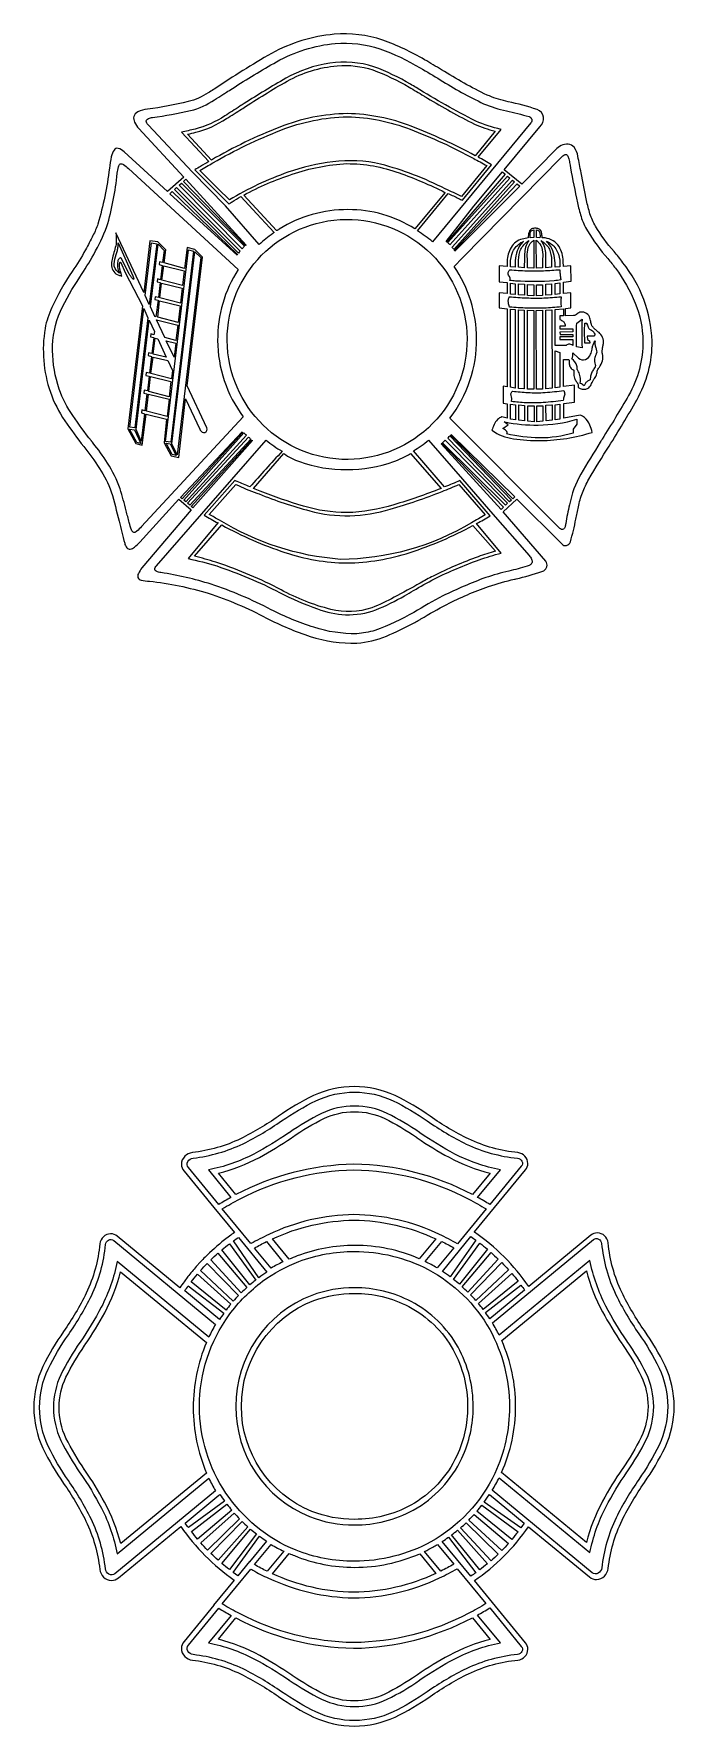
# Model space of a CAD drawing. Extents: x -4 to 118, y -79 to 10.
# Drawn here: x 96.06 to 103.63, y -10.66 to 9.33 of the extents above; entities that cross this region are included whole.
import ezdxf

# ---------------------------------------------------------------- set-up
doc = ezdxf.new("R2010")
doc.units = 0
doc.header["$MEASUREMENT"] = 0

msp = doc.modelspace()

# ---------------------------------------------------------------- linework, layer by layer
for points in [[(103.025, 6.623, 0.015906), (102.919, 6.757, -0.044704), (102.701, 7.054, -0.060505), (102.635, 7.2, -0.023276), (102.595, 7.357, -0.009072), (102.53, 7.685, 0.00386), (102.492, 7.88, 0.134172), (102.447, 7.986, 0.196204), (102.377, 8.023, 0.213707), (102.228, 7.957), (101.829, 7.551), (101.621, 7.719), (102.043, 8.229, 0.210302), (102.086, 8.341, 0.294978), (102.012, 8.431, 0.030172), (101.668, 8.524, -0.04175), (101.446, 8.592, 0.000604), (101.42, 8.601, -0.026061), (100.882, 8.901, 0.003754), (100.681, 9.02, 0.046239), (100.187, 9.253, 0.101088), (99.613, 9.321, 0.100943), (98.872, 9.095, 0.016754), (98.202, 8.678, -0.000136), (98.14, 8.639, 0.000533), (98.123, 8.628, -0.020647), (98.012, 8.568, -0.059491), (97.89, 8.526, -0.026872), (97.408, 8.435, 0.097197), (97.292, 8.404, 0.211237), (97.246, 8.35, 0.169561), (97.255, 8.282, 0.07565), (97.306, 8.208), (97.835, 7.635), (97.642, 7.463), (97.131, 7.932, 0.127809), (97.061, 7.973, 0.302697), (97.013, 7.954, 0.101912), (96.98, 7.875, 0.029083), (96.957, 7.738, -0.040984), (96.822, 7.08, -0.037202), (96.763, 6.945, -0.006033), (96.676, 6.775, -0.017632), (96.518, 6.519, 0.043689), (96.278, 6.095, 0.064726), (96.198, 5.848, 0.124744), (96.26, 5.094, 0.065008), (96.431, 4.757, 0.019608), (96.654, 4.452, -0.029609), (96.84, 4.195, -0.062408), (96.98, 3.918, -0.013568), (97.071, 3.572, 0.006655), (97.138, 3.312, 0.129786), (97.163, 3.255, 0.254071), (97.203, 3.241, 0.123703), (97.254, 3.265, 0.048666), (97.316, 3.323), (97.776, 3.829), (97.922, 3.704), (97.342, 3.02, 0.049149), (97.3, 2.953, 0.204604), (97.294, 2.906, 0.22515), (97.334, 2.876, 0.061428), (97.43, 2.863, -0.045924), (98.126, 2.719, -0.046556), (98.813, 2.427, 0.040168), (99.331, 2.21, 0.088129), (99.881, 2.131, 0.083637), (100.23, 2.214, 0.026499), (100.55, 2.367, -0.001091), (100.607, 2.397, 0.000317), (100.638, 2.416, -0.020688), (100.943, 2.587, -0.039162), (101.438, 2.799, -0.030977), (101.744, 2.886, 0.000091), (101.762, 2.89, 0.025855), (102.067, 2.976, 0.111979), (102.107, 3, 0.130547), (102.126, 3.033, 0.223701), (102.113, 3.099), (101.608, 3.681), (101.772, 3.832), (102.302, 3.302, 0.26983), (102.357, 3.284, 0.242115), (102.404, 3.328, 0.021782), (102.468, 3.595, -0.008107), (102.5, 3.739, -0.060685), (102.546, 3.905, -0.027225), (102.621, 4.067, -0.00696), (102.861, 4.458, 0.01184), (103.187, 5.001, 0.13261), (103.37, 5.697, 0.157937)], [(97.418, 8.248, -0.105024), (97.395, 8.282, -0.229019), (97.397, 8.308, -0.158009), (97.421, 8.327, -0.065486), (97.467, 8.338, 0.020813), (97.917, 8.419, 0.082848), (98.2, 8.547, 0.007293), (98.297, 8.609, -0.001476), (98.339, 8.636, 0.000227), (98.411, 8.681, -0.013654), (98.932, 8.996, -0.102158), (99.625, 9.213, -0.095947), (100.154, 9.149, -0.050671), (100.628, 8.924, -0.008305), (100.866, 8.784, 0.031223), (101.379, 8.501, 0.053547), (101.648, 8.415, -0.017788), (101.915, 8.349, -0.535955), (101.938, 8.273), (100.774, 6.871, 0.034005), (100.598, 6.998), (100.961, 7.439, -0.008693), (101.083, 7.382, 0.001467), (101.129, 7.36), (101.473, 7.78, 0.020273), (101.313, 7.869), (101.584, 8.198, -0.050164), (101.286, 8.296, -0.021085), (100.582, 8.691, 0.002309), (100.515, 8.731, 0.045804), (100.083, 8.936, 0.117401), (99.561, 8.98, 0.090562), (99.041, 8.801, 0.010393), (98.55, 8.503, -0.00009), (98.499, 8.471, -0.004089), (98.321, 8.357, -0.081853), (97.97, 8.201, -0.007406), (97.808, 8.165), (98.132, 7.818, 0.002646), (98.035, 7.761, -0.001747), (97.966, 7.72), (98.37, 7.318, 0.005091), (98.408, 7.343, -0.026387), (98.509, 7.405), (98.7, 7.201), (98.903, 6.98, -0.000215), (98.888, 6.969, 0.031845), (98.727, 6.838), (98.331, 7.296), (97.934, 7.698)], [(98.163, 7.836), (97.882, 8.141, -0.000895), (97.978, 8.164, 0.087124), (98.341, 8.326, 0.007134), (98.52, 8.438, 0.000008), (98.533, 8.446, -0.015307), (99.059, 8.768, -0.105727), (99.648, 8.949, -0.102284), (100.07, 8.899, -0.046593), (100.497, 8.697, -0.003576), (100.671, 8.594, 0.003283), (100.714, 8.568, 0.022573), (101.27, 8.26, 0.044972), (101.516, 8.176), (101.278, 7.887, 0.03366), (100.523, 8.235, 0.086996), (99.769, 8.384, 0.090606), (98.97, 8.224, 0.03714)], [(98.181, 7.803, -0.03748), (98.983, 8.188, -0.089402), (99.769, 8.347, -0.087157), (100.51, 8.199, -0.033228), (101.261, 7.854, -0.010309), (101.416, 7.77), (101.118, 7.406, 0.000642), (100.926, 7.495, 0.056145), (100.16, 7.787, 0.088865), (99.599, 7.815, 0.05374), (99.067, 7.691, 0.050648), (98.375, 7.365, -0.002464), (98.027, 7.712, -0.006356)], [(103.092, 5.057, -0.011276), (102.779, 4.541, 0.000013), (102.768, 4.523, -0.000016), (102.757, 4.505, 0.006477), (102.526, 4.127, 0.07937), (102.393, 3.765, 0.031089), (102.349, 3.544, -0.048168), (102.34, 3.503, -0.140411), (102.324, 3.477, -0.268112), (102.299, 3.474, -0.110213), (102.262, 3.501), (100.98, 4.787, 0.167662), (101.296, 5.728, 0.150296), (101.03, 6.578), (101.129, 6.681), (102.295, 7.867, -0.126722), (102.34, 7.9, -0.330651), (102.368, 7.89, -0.098138), (102.385, 7.849, -0.018082), (102.397, 7.79, 0.002501), (102.402, 7.763, -0.000012), (102.405, 7.745, 0.007402), (102.487, 7.332, 0.021676), (102.529, 7.169, 0.054929), (102.604, 6.999, 0.039975), (102.846, 6.671, -0.012048), (102.937, 6.558, -0.063445), (103.17, 6.147, -0.093879), (103.26, 5.699, -0.131725)], [(97.336, 3.507, -0.027112), (97.283, 3.454, -0.217995), (97.248, 3.438, -0.235938), (97.22, 3.469, -0.040273), (97.192, 3.555, -0.002705), (97.156, 3.694, 0.01173), (97.084, 3.952, 0.056805), (96.935, 4.258, 0.026439), (96.764, 4.494, -0.000122), (96.75, 4.512, 0.000007), (96.745, 4.518, -0.018429), (96.526, 4.817, -0.06422), (96.364, 5.131, -0.079061), (96.286, 5.587, -0.108625), (96.379, 6.052, -0.04153), (96.607, 6.451, 0.016732), (96.773, 6.722, 0.033948), (96.927, 7.049, 0.047069), (97.051, 7.679, -0.040513), (97.065, 7.756, -0.210191), (97.086, 7.79, -0.246156), (97.123, 7.782, -0.04865), (97.182, 7.735), (98.478, 6.544), (98.479, 6.543, 0.145817), (98.236, 5.705, 0.160483), (98.538, 4.805)], [(99.763, 7.793, -0.086475), (100.379, 7.685, -0.030088), (100.921, 7.454), (100.923, 7.454), (100.567, 7.022, 0.145218), (99.775, 7.25, 0.140474), (98.965, 7.02, -0.009806), (98.942, 7.006, -0.034469), (98.935, 7.003, -0.270421), (98.932, 7.003), (98.544, 7.421, -0.046998), (99.115, 7.667, -0.071168)], [(101.69, 7.621), (100.981, 6.834, 0.008713), (100.955, 6.861), (101.662, 7.646)], [(101.744, 7.58), (101.027, 6.78, 0.009191), (101.016, 6.793, -0.009191), (101.005, 6.806), (101.721, 7.599)], [(97.752, 7.511), (98.502, 6.76, 0.01092), (98.483, 6.736), (97.726, 7.489)], [(97.809, 7.561), (98.552, 6.818, 0.014815), (98.538, 6.802, -0.010378), (98.527, 6.789), (97.781, 7.537)], [(99.778, 4.3, -0.413982), (98.349, 5.705, -0.414213), (99.755, 7.134, -0.414228), (101.183, 5.728, -0.414299)], [(102.793, 5.705, 0.13534), (102.764, 5.774, 0.058781), (102.717, 5.819, -0.017948), (102.69, 5.841, -0.053262), (102.666, 5.868, -0.065405), (102.652, 5.892, -0.045313), (102.646, 5.918, 0.016085), (102.635, 5.967, 0.19973), (102.594, 6.024, 0.16387), (102.525, 6.04, 0.114435), (102.504, 6.033, 0.035478), (102.485, 6.019, -0.041273), (102.465, 6.004, -0.132788), (102.442, 5.998), (102.345, 5.997), (102.344, 6.083), (102.408, 6.092), (102.408, 6.269), (102.323, 6.26), (102.323, 6.392), (102.411, 6.405), (102.41, 6.588), (102.322, 6.579, -0.020203), (102.32, 6.618, 0.006567), (102.319, 6.642, 0.122214), (102.27, 6.813, 0.220172), (102.105, 6.915, 0.00991), (102.072, 6.918, -0.04236), (102.071, 6.93, 0.043436), (102.069, 6.938, -0.010591), (102.067, 6.956, 0.028195), (102.061, 6.983, 0.096247), (102.051, 7.007, 0.14023), (102.028, 7.024, 0.095252), (101.989, 7.03, 0.113392), (101.946, 7.022, 0.139184), (101.922, 7, 0.131163), (101.906, 6.934), (101.905, 6.915, 0.02023), (101.834, 6.902, 0.200518), (101.703, 6.803, 0.127447), (101.657, 6.641, 0.008328), (101.657, 6.578), (101.562, 6.587), (101.563, 6.399), (101.655, 6.389), (101.655, 6.258), (101.563, 6.266), (101.563, 6.09), (101.655, 6.078), (101.655, 5.159), (101.609, 5.166), (101.609, 4.964), (101.657, 4.956), (101.657, 4.786), (101.595, 4.802, 0.138915), (101.543, 4.771, 0.074516), (101.503, 4.711, 0.03311), (101.477, 4.645, 0.124283), (101.731, 4.544, 0.042262), (102.051, 4.523, 0.072781), (102.662, 4.62, 0.033538), (102.632, 4.706, 0.134546), (102.569, 4.796, 0.09108), (102.518, 4.824), (102.325, 4.788), (102.325, 4.959), (102.453, 4.977), (102.453, 5.176), (102.323, 5.162), (102.324, 5.48), (102.387, 5.48, 0.002667), (102.388, 5.465, -0.00262), (102.388, 5.451, 0.084938), (102.395, 5.405, 0.158415), (102.422, 5.368, 0.038438), (102.443, 5.355, -0.002119), (102.443, 5.329, 0.005298), (102.443, 5.326, 0.048329), (102.443, 5.326, 0.46786), (102.443, 5.326, 0.096663), (102.451, 5.261, 0.071861), (102.473, 5.222, -0.042402), (102.496, 5.185, -0.094476), (102.497, 5.178, -0.038103), (102.496, 5.172, 0.038401), (102.496, 5.166, 0.184686), (102.502, 5.146, 0.134059), (102.519, 5.136, 0.077398), (102.566, 5.131, 0.023851), (102.587, 5.131, 0.079345), (102.604, 5.136, 0.090387), (102.621, 5.147, 0.053968), (102.64, 5.17, 0.044237), (102.667, 5.223, -0.049791), (102.676, 5.241, -0.016254), (102.688, 5.257, 0.024604), (102.703, 5.278, 0.075687), (102.713, 5.3, 0.032647), (102.723, 5.356, 0.027309), (102.746, 5.389, 0.071017), (102.781, 5.465, 0.13728), (102.783, 5.548, -0.088232), (102.78, 5.589, -0.027573), (102.787, 5.63, 0.02102), (102.793, 5.668, 0.064952)], [(101.927, 6.94, 0.000321), (101.927, 6.942, -0.060758), (101.93, 6.977, -0.227807), (101.949, 7.003, -0.057277), (101.973, 7.012), (101.973, 6.921), (101.927, 6.918)], [(102.003, 7.012, -0.033039), (102.024, 7.003, -0.217485), (102.042, 6.977, -0.059302), (102.045, 6.944, 0.000876), (102.045, 6.94, -0.025835), (102.044, 6.918), (102.003, 6.921)], [(97.875, 5.169), (98.056, 6.689), (97.965, 6.778), (97.875, 6.801), (97.846, 6.556), (97.603, 6.62), (97.624, 6.777), (97.529, 6.869), (97.437, 6.881), (97.365, 6.27), (97.033, 6.977, -0.036748), (97.039, 6.896), (97.039, 6.896, -0.068159), (97.032, 6.821, -0.01854), (97.011, 6.742, 0.018557), (96.99, 6.662, 0.068117), (96.983, 6.587, 0.315823), (97.068, 6.477, 0.036212), (97.104, 6.465), (97.097, 6.496, -0.020087), (97.082, 6.547, -0.058662), (97.075, 6.599, -0.08455), (97.079, 6.622, -0.208269), (97.084, 6.628, -0.200841), (97.088, 6.628, -0.103969), (97.092, 6.624), (97.145, 6.508), (97.348, 6.115), (97.174, 4.66), (97.27, 4.487), (97.346, 4.467), (97.393, 4.834), (97.634, 4.775), (97.604, 4.496), (97.686, 4.342), (97.776, 4.322), (97.857, 5.017), (98.025, 4.658, 0.162726), (98.055, 4.623, 0.208506), (98.087, 4.619, 0.462993), (98.107, 4.673)], [(97.191, 6.492), (97.098, 6.676, 0.358045), (97.087, 6.682, 0.137573), (97.074, 6.673, 0.133222), (97.056, 6.641, 0.096847), (97.057, 6.552, 0.026823), (97.068, 6.52, -0.01097), (97.075, 6.501, -0.008213), (97.066, 6.509, 0.006708), (97.058, 6.515, -0.25178), (97.013, 6.609, -0.070524), (97.037, 6.72, 0.012331), (97.052, 6.768, 0.041859), (97.06, 6.814, 0.02229), (97.062, 6.858), (97.236, 6.469, -0.043467), (97.243, 6.447, -0.135183), (97.244, 6.428, -0.463583), (97.239, 6.427, -0.09626), (97.229, 6.435, -0.040904)], [(101.695, 6.613, -0.109587), (101.725, 6.754, -0.153977), (101.82, 6.86, -0.030361), (101.848, 6.874, -0.002504), (101.838, 6.862, 0.010924), (101.816, 6.837, 0.10972), (101.766, 6.734, 0.056004), (101.751, 6.619), (101.75, 6.57), (101.695, 6.574)], [(101.878, 6.858, 0.000005), (101.878, 6.859, -0.010041), (101.911, 6.884, 0.016313), (101.888, 6.843, 0.087662), (101.866, 6.768, 0.028218), (101.861, 6.69, -0.000676), (101.861, 6.678), (101.858, 6.562), (101.79, 6.569), (101.79, 6.62, -0.075595), (101.807, 6.751, -0.151339)], [(101.947, 6.868, -0.023331), (101.973, 6.889), (101.971, 6.559), (101.896, 6.561), (101.896, 6.629, 0.007226), (101.895, 6.669, -0.050918), (101.899, 6.776, -0.171021)], [(102.024, 6.867, -0.170317), (102.072, 6.776, -0.050727), (102.076, 6.668, 0.006958), (102.075, 6.629), (102.075, 6.561), (102.003, 6.559), (102, 6.889, -0.012713), (102.024, 6.867)], [(102.095, 6.858, -0.162612), (102.166, 6.751, -0.072837), (102.182, 6.621), (102.182, 6.569), (102.115, 6.563), (102.115, 6.679, 0.033194), (102.11, 6.763, 0.097463), (102.084, 6.843, 0.015324), (102.059, 6.884, -0.009696)], [(102.152, 6.861, -0.16105), (102.249, 6.757, -0.110616), (102.279, 6.615), (102.279, 6.576), (102.224, 6.571), (102.222, 6.621, 0.060358), (102.206, 6.736, 0.105421), (102.154, 6.839, 0.008128), (102.122, 6.876, -0.022956)], [(101.669, 6.508, -0.068362), (101.687, 6.54, 0.01016), (101.889, 6.528, 0.023691), (102.087, 6.528, 0.005072), (102.279, 6.541, 0.011724), (102.281, 6.492, 0.02713), (102.284, 6.465, -0.006782), (102.286, 6.452, 0.013847), (102.291, 6.427, -0.000875), (102.292, 6.42, -0.024039), (102.213, 6.411, -0.040976), (101.756, 6.407, -0.015351), (101.688, 6.414, 0.020623), (101.692, 6.443, 0.044158), (101.687, 6.454, 0.013585), (101.68, 6.465, -0.056575), (101.669, 6.486, -0.186722)], [(102.291, 6.143, -0.004582), (102.292, 6.129, 0.017472), (102.296, 6.101, -0.010373), (102.092, 6.087, -0.023123), (101.892, 6.087, -0.008326), (101.685, 6.098, -0.037524), (101.676, 6.127, 0.004139), (101.674, 6.135, -0.075322), (101.67, 6.176, -0.053415), (101.672, 6.19, -0.020636), (101.676, 6.203, 0.037959), (101.681, 6.221, 0.013061), (101.886, 6.208, 0.022935), (102.09, 6.207, 0.010597), (102.294, 6.222, -0.00721), (102.293, 6.204, 0.008082), (102.291, 6.183, 0.040021)], [(102.353, 5.646), (102.223, 5.645), (102.222, 6.072), (102.321, 6.08), (102.322, 5.997), (102.28, 5.996), (102.278, 5.951, -0.105231), (102.319, 5.929, -0.10984), (102.338, 5.903, -0.123207), (102.343, 5.873), (102.28, 5.873), (102.28, 5.842), (102.433, 5.842), (102.433, 5.805), (102.28, 5.803), (102.281, 5.774), (102.433, 5.775), (102.433, 5.746), (102.28, 5.746), (102.28, 5.716), (102.433, 5.715), (102.433, 5.647, 0.045709), (102.408, 5.659, 0.103675), (102.389, 5.662, 0.098755), (102.372, 5.658, 0.02883)], [(102.479, 5.911), (102.542, 5.957, 0.019424), (102.542, 5.618), (102.477, 5.631, -0.023656)], [(102.574, 5.911), (102.596, 5.911, 0.021075), (102.604, 5.887, -0.000001), (102.604, 5.887, 0.020884), (102.614, 5.862, 0.050353), (102.622, 5.847, 0.132578), (102.639, 5.834, -0.055887), (102.663, 5.819, -0.126368), (102.691, 5.78, -0.232792), (102.69, 5.762, -0.155755), (102.682, 5.756, -0.089831), (102.668, 5.754), (102.603, 5.754), (102.604, 5.716), (102.631, 5.702), (102.635, 5.674), (102.575, 5.674, -0.028205)], [(102.709, 5.549, 0.02113), (102.704, 5.535, -0.009542), (102.702, 5.531, 0.120071), (102.687, 5.474, 0.07766), (102.694, 5.435, -0.073737), (102.699, 5.408, -0.173164), (102.689, 5.381, 0.026024), (102.663, 5.342, 0.088233), (102.645, 5.296, 0.029739), (102.637, 5.239, 0.020853), (102.605, 5.223, 0.133593), (102.582, 5.2, 0.034847), (102.565, 5.168, 0.193398), (102.521, 5.196), (102.522, 5.224, 0.057461), (102.517, 5.29, 0.095778), (102.492, 5.35, 0.026842), (102.482, 5.364, -0.000002), (102.482, 5.364, -0.000033), (102.482, 5.364, 0.035246), (102.483, 5.379, 0.117541), (102.471, 5.429, 0.085113), (102.44, 5.471), (102.422, 5.488, -0.007572), (102.422, 5.488, 0.123485), (102.434, 5.56), (102.5, 5.497, 0.304757), (102.581, 5.48, 0.204171), (102.643, 5.542, 0.045184), (102.659, 5.603, -0.020765), (102.669, 5.645, -0.063022), (102.685, 5.684), (102.695, 5.701, 0.014668), (102.694, 5.662), (102.694, 5.662, 0.065099), (102.697, 5.64, 0.020233), (102.704, 5.617, -0.049128), (102.714, 5.583, -0.157441)], [(102.326, 5.113, -0.056407), (102.336, 5.071), (102.322, 5.024, 0.041933), (102.32, 4.997, -0.014803), (102.082, 4.971, -0.032615), (101.877, 4.969, -0.015569), (101.707, 4.983, -0.003649), (101.708, 4.989, 0.030106), (101.711, 5.005, 0.095681), (101.711, 5.021), (101.699, 5.076, -0.043848), (101.719, 5.105, 0.01201), (101.902, 5.091, 0.033453), (102.104, 5.091, 0.012846)], [(97.838, 3.818), (98.547, 4.614, -0.008145), (98.576, 4.586), (97.859, 3.799)], [(102.481, 4.776), (102.481, 4.716), (102.437, 4.659), (102.437, 4.611, -0.079495), (102.038, 4.555, -0.056628), (101.65, 4.603), (101.65, 4.603, 0.284717), (101.657, 4.619, 0.162722), (101.645, 4.639, 0.070491), (101.604, 4.667), (101.635, 4.687), (101.668, 4.709), (101.622, 4.745, -0.000532), (101.631, 4.743, 0.054278), (102.022, 4.706, 0.072285)], [(101.915, 3.165, -0.071196), (101.945, 3.121, -0.149631), (101.951, 3.085, -0.186266), (101.934, 3.058, -0.099401), (101.894, 3.039, -0.008982), (101.675, 2.981, 0.026423), (101.403, 2.904, 0.030698), (100.898, 2.688, 0.022122), (100.556, 2.494, -0.043028), (100.095, 2.282, -0.063644), (99.879, 2.242, -0.082046), (99.373, 2.318, -0.042735), (98.867, 2.526, 0.040287), (98.159, 2.827, 0.035735), (97.566, 2.964, -0.091805), (97.511, 2.979, -0.242921), (97.493, 3.001, -0.165308), (97.5, 3.024, -0.046146), (97.515, 3.044), (98.048, 3.657), (98.405, 4.065), (98.808, 4.528, 0.036761), (98.997, 4.397, 0.001118), (98.617, 3.975, -0.001931), (98.468, 4.038, 0.000127), (98.441, 4.05), (98.077, 3.641, 0.003693), (98.24, 3.55), (98.24, 3.55, -0.01463), (98.242, 3.549, -0.011318), (98.24, 3.55), (97.887, 3.129, -0.020499), (98.226, 3.042, -0.039763), (98.969, 2.728, 0.034794), (99.417, 2.535, 0.076492), (99.747, 2.465, 0.094597), (100.106, 2.525, 0.040404), (100.445, 2.691, 0.00603), (100.55, 2.752, -0.01771), (100.797, 2.889, -0.029368), (101.327, 3.115, -0.02491), (101.586, 3.194), (101.296, 3.543, 0.007004), (101.456, 3.634), (101.097, 4.051, -0.010794), (100.918, 3.975), (100.549, 4.402, 0.034903), (100.728, 4.527), (101.13, 4.066), (101.487, 3.653)], [(97.906, 3.762), (97.882, 3.783), (98.602, 4.565, -0.012545), (98.615, 4.552, 0.012565), (98.629, 4.538)], [(101.683, 3.8), (100.954, 4.55, 0.029418), (100.964, 4.561, -0.034535), (100.98, 4.578), (101.707, 3.821)], [(99.762, 3.672, -0.071536), (99.25, 3.749, -0.022704), (98.739, 3.927, 0.000491), (98.66, 3.958), (99.02, 4.37, 0.09426), (99.204, 4.274, 0.08931), (99.765, 4.181, 0.087665), (100.316, 4.276, 0.053914), (100.516, 4.37), (100.875, 3.958, -0.020695), (100.319, 3.764, -0.067334)], [(101.235, 3.553, -0.134314), (99.686, 3.12, -0.118725), (98.258, 3.583, 0.000004), (98.258, 3.583, -0.000211), (98.136, 3.651), (98.451, 4.004, 0.016623), (98.699, 3.902, -0.001802), (98.726, 3.892, 0.030141), (99.324, 3.693, 0.068221), (99.798, 3.634, 0.063001), (100.276, 3.712, 0.023098), (100.888, 3.922, 0.009664), (101.087, 4.005), (101.397, 3.644, -0.008596)], [(101.253, 3.52), (101.518, 3.215, 0.021443), (101.314, 3.151, 0.030156), (100.781, 2.923, 0.008241), (100.629, 2.84, -0.005981), (100.321, 2.672, -0.033709), (100.058, 2.548, -0.140402), (99.574, 2.529, -0.06173), (98.985, 2.761, 0.039547), (98.237, 3.079, -0.000396), (98.215, 3.086, 0.020509), (97.964, 3.157), (98.285, 3.526, 0.045299), (99.03, 3.202, 0.077997), (99.762, 3.078, 0.075304), (100.509, 3.201, 0.045688)], [(103.278, -5.988, -0.037092), (103.011, -5.535, -0.08677), (102.849, -4.951, 0.382454), (102.722, -4.834, 0.174503), (102.646, -4.862), (101.911, -5.467, 0.092818), (101.269, -4.825), (101.272, -4.821), (101.508, -4.535), (101.874, -4.089, 0.177054), (101.901, -4.013, 0.382463), (101.784, -3.886, -0.086087), (101.2, -3.724, -0.037858), (100.748, -3.457, 0.04007), (100.333, -3.213, 0.109587), (99.851, -3.105, 0.109588), (99.369, -3.213, 0.040069), (98.954, -3.457), (98.953, -3.458, -0.036043), (98.508, -3.721, -0.083968), (97.938, -3.885, 0.168991), (97.848, -3.929, 0.199839), (97.808, -4.023, 0.173891), (97.839, -4.105), (98.191, -4.533), (98.435, -4.83, 0.025968), (98.377, -4.871), (98.316, -4.917, 0.02048), (98.199, -5.016), (98.142, -5.067, 0.016266), (98.035, -5.175), (97.984, -5.231, 0.012501), (97.885, -5.35), (97.84, -5.411, 0.018666), (97.79, -5.481), (97.79, -5.481), (97.049, -4.871, 0.167968), (96.972, -4.844, 0.379338), (96.845, -4.961, -0.086777), (96.684, -5.545, -0.037097), (96.417, -5.998, 0.040829), (96.172, -6.411, 0.109384), (96.065, -6.894, 0.109235), (96.172, -7.377, 0.040954), (96.417, -7.791), (96.417, -7.792, -0.035884), (96.68, -8.237, -0.084433), (96.844, -8.807, 0.169948), (96.888, -8.897, 0.199143), (96.982, -8.937, 0.177512), (97.064, -8.906), (97.801, -8.3, 0.090547), (98.432, -8.933), (98.188, -9.228, 0.001859), (98.191, -9.23, -0.00032), (98.191, -9.23), (97.839, -9.659, 0.177402), (97.808, -9.74, 0.199445), (97.848, -9.835, 0.169506), (97.938, -9.879, -0.084401), (98.508, -10.042, -0.036511), (98.953, -10.306), (98.954, -10.307, -0.000001), (98.956, -10.308, 0.039925), (99.37, -10.551, 0.10924), (99.851, -10.658, 0.10924), (100.332, -10.551, 0.039926), (100.746, -10.308, -0.000001), (100.748, -10.307, -0.037744), (101.2, -10.039, -0.086634), (101.784, -9.878, 0.380218), (101.901, -9.751, 0.177844), (101.874, -9.674), (101.269, -8.94, 0.092848), (101.908, -8.303), (102.631, -8.896, 0.177454), (102.713, -8.927, 0.199712), (102.806, -8.887, 0.16988), (102.85, -8.797, -0.084437), (103.014, -8.227, -0.035818), (103.278, -7.783), (103.278, -7.781, 0.040573), (103.522, -7.367, 0.109333), (103.63, -6.884, 0.109387), (103.522, -6.402, 0.040833)], [(97.891, -4.063, -0.320763), (97.885, -3.991, -0.239057), (97.947, -3.95, 0.084344), (98.538, -3.78, 0.036235), (98.992, -3.512, -0.039551), (99.397, -3.273, -0.109716), (99.853, -3.171, -0.109856), (100.308, -3.273, -0.039433), (100.713, -3.512, 0.037831), (101.174, -3.784, 0.086463), (101.779, -3.952, -0.254615), (101.831, -3.987, -0.307278), (101.824, -4.047), (101.453, -4.499, 0.013163), (101.307, -4.414), (101.576, -4.089, -0.070171), (101.038, -3.902, -0.02975), (100.626, -3.652, 0.000006), (100.622, -3.649, 0.038651), (100.24, -3.423, 0.11081), (99.853, -3.336, 0.110797), (99.465, -3.423, 0.039061), (99.083, -3.65), (99.082, -3.651, 0.000004), (99.077, -3.653, -0.029703), (98.665, -3.902, -0.070037), (98.127, -4.09), (98.392, -4.416, 0.012293), (98.249, -4.498)], [(101.246, -4.381, 0.119077), (99.847, -4.023, 0.118181), (98.453, -4.382), (98.246, -4.13, 0.060039), (98.73, -3.942, 0.025158), (99.106, -3.713, -0.000013), (99.113, -3.709), (99.115, -3.707), (99.119, -3.704, -0.038278), (99.492, -3.483, -0.111443), (99.852, -3.402, -0.111539), (100.211, -3.483, -0.037749), (100.584, -3.704, 0.050346), (100.586, -3.706, 0.016076), (100.589, -3.707, -0.016408), (100.591, -3.709, -0.000002), (100.594, -3.711, 0.025421), (100.97, -3.941, 0.060674), (101.456, -4.13)], [(98.291, -4.549, -0.008578), (98.496, -4.434, -0.117375), (99.846, -4.089, -0.118205), (101.203, -4.434, -0.010338), (101.409, -4.551), (101.07, -4.962, 0.012856), (100.856, -4.851, 0.107632), (99.846, -4.617, 0.106517), (98.84, -4.852, 0.010361), (98.629, -4.96)], [(100.617, -5.139, 0.103049), (99.856, -4.981, 0.091999), (99.175, -5.106, 0.0102), (99.08, -5.144), (98.883, -4.904, -0.104867), (99.847, -4.683, -0.106591), (100.812, -4.904)], [(97.023, -8.858, -0.320751), (96.952, -8.864, -0.239053), (96.911, -8.802, 0.084345), (96.741, -8.21, 0.036236), (96.473, -7.757, -0.039552), (96.234, -7.352, -0.109715), (96.132, -6.896, -0.109856), (96.234, -6.441, -0.039434), (96.473, -6.036, 0.037832), (96.745, -5.575, 0.086463), (96.913, -4.97, -0.254607), (96.948, -4.918, -0.307281), (97.008, -4.925), (98.21, -5.914, 0.020845), (98.132, -6.065), (97.049, -5.173, -0.070171), (96.862, -5.71, -0.029749), (96.613, -6.123, 0.000006), (96.61, -6.127, 0.038651), (96.384, -6.509, 0.11081), (96.297, -6.896, 0.110797), (96.384, -7.284, 0.03906), (96.61, -7.666), (96.611, -7.667, 0.000004), (96.614, -7.671, -0.029703), (96.863, -8.083, -0.070037), (97.05, -8.622), (98.133, -7.731, 0.019637), (98.21, -7.88)], [(98.376, -4.962), (98.687, -5.391, 0.013905), (98.617, -5.448), (98.286, -5.034, -0.01514)], [(98.481, -4.887), (98.819, -5.298, 0.015232), (98.724, -5.363), (98.423, -4.927, -0.006729)], [(99.008, -5.176, 0.020353), (98.868, -5.249), (98.672, -5.012, -0.013847), (98.813, -4.937)], [(100.884, -4.934, -0.013841), (101.026, -5.008), (100.829, -5.246, 0.020356), (100.689, -5.173)], [(101.286, -4.918), (100.985, -5.354, 0.015229), (100.891, -5.289), (101.228, -4.878, -0.006741)], [(101.423, -5.025), (101.093, -5.439, 0.013889), (101.022, -5.382), (101.333, -4.953, -0.015146)], [(103.212, -7.745, 0.036235), (102.944, -8.198, 0.084345), (102.774, -8.79, -0.23905), (102.733, -8.852, -0.320759), (102.662, -8.846), (101.48, -7.873, 0.023433), (101.562, -7.724), (102.635, -8.609, -0.070037), (102.822, -8.071, -0.029703), (103.071, -7.659, 0.000004), (103.074, -7.655), (103.074, -7.654, 0.039061), (103.301, -7.271, 0.110796), (103.388, -6.884, 0.11081), (103.301, -6.497, 0.038651), (103.075, -6.115, 0.000006), (103.072, -6.11, -0.029749), (102.823, -5.698, -0.070171), (102.635, -5.161), (101.563, -6.042, 0.021293), (101.482, -5.895), (102.677, -4.912, -0.307275), (102.737, -4.906, -0.254616), (102.772, -4.957, 0.086462), (102.94, -5.563, 0.037831), (103.212, -6.024, -0.039434), (103.451, -6.429, -0.109856), (103.553, -6.884, -0.109715), (103.451, -7.339, -0.039552)], [(101.684, -6.886, -0.108218), (101.511, -7.676, -0.153953), (100.756, -8.482, -0.124471), (99.851, -8.711, -0.093412), (99.162, -8.581, -0.30458), (98.022, -6.882, -0.159458), (98.373, -5.802, -0.075681), (98.768, -5.405, -0.067649), (99.196, -5.17, -0.088136), (99.851, -5.053, -0.120171), (100.724, -5.265, -0.140115), (101.451, -5.973, -0.125688)], [(98.112, -5.193), (98.482, -5.573, 0.013295), (98.42, -5.64), (98.033, -5.278, -0.011684)], [(98.24, -5.073), (98.581, -5.478, 0.009289), (98.515, -5.541), (98.155, -5.152, -0.01205)], [(101.551, -5.143), (101.191, -5.532, 0.009297), (101.125, -5.469), (101.466, -5.064, -0.012051)], [(101.673, -5.269), (101.286, -5.631, 0.013303), (101.224, -5.564), (101.594, -5.184, -0.011683)], [(98.105, -7.669), (97.091, -8.502, 0.060464), (96.9, -8.013, 0.025361), (96.669, -7.636), (96.668, -7.633), (96.665, -7.63, -0.038243), (96.444, -7.256, -0.111348), (96.363, -6.896, -0.111205), (96.444, -6.537, -0.03841), (96.665, -6.164, 0.044397), (96.666, -6.161, 0.014874), (96.668, -6.159, -0.010106), (96.669, -6.157, -0.000004), (96.672, -6.153, 0.025313), (96.902, -5.777, 0.060571), (97.09, -5.292), (98.104, -6.127, 0.100649), (97.948, -6.898, 0.101343)], [(97.997, -5.322), (98.392, -5.675, 0.013391), (98.336, -5.746), (97.924, -5.412, -0.011905)], [(101.785, -5.403), (101.373, -5.737, 0.013391), (101.317, -5.666), (101.713, -5.313, -0.011905)], [(101.592, -6.105), (102.594, -5.28, 0.060571), (102.782, -5.765, 0.025313), (103.012, -6.141, -0.000004), (103.015, -6.145, -0.009603), (103.016, -6.147, 0.014845), (103.018, -6.149, 0.0446), (103.019, -6.152, -0.038414), (103.24, -6.525, -0.111208), (103.321, -6.884, -0.111348), (103.24, -7.244, -0.038243), (103.019, -7.618), (103.016, -7.621), (103.015, -7.623, 0.025361), (102.784, -8.001, 0.060463), (102.593, -8.49), (101.589, -7.664, 0.105918), (101.757, -6.882, 0.105741)], [(97.89, -5.459), (98.309, -5.782, 0.013219), (98.258, -5.857), (97.847, -5.519, -0.007131), (97.889, -5.459)], [(100.524, -5.645, 0.122266), (99.851, -5.482, 0.09145), (99.349, -5.571, 0.310683), (98.451, -6.882, 0.305619), (99.323, -8.184, 0.096134), (99.851, -8.282, 0.126466), (100.548, -8.107, 0.15712), (101.122, -7.494, 0.110977), (101.255, -6.886, 0.12859), (101.076, -6.182, 0.144879)], [(101.063, -7.465, -0.157646), (100.517, -8.049, -0.127416), (99.851, -8.216, -0.096037), (99.348, -8.123, -0.305341), (98.517, -6.882, -0.310551), (99.373, -5.632, -0.091166), (99.851, -5.548, -0.121449), (100.493, -5.703, -0.144036), (101.019, -6.214, -0.128199), (101.189, -6.886, -0.110715)], [(101.862, -5.51), (101.451, -5.848, 0.013209), (101.4, -5.773), (101.82, -5.45, 0.000001), (101.82, -5.45, -0.007111)], [(97.853, -8.26), (98.252, -7.932), (98.263, -7.922, 0.013558), (98.318, -8.001), (97.891, -8.314, -0.006568)], [(101.82, -8.315), (101.384, -8.013, 0.015253), (101.448, -7.921), (101.859, -8.26, -0.00763), (101.82, -8.315, 0.000001)], [(97.928, -8.36), (98.346, -8.037, 0.009545), (98.404, -8.108), (98, -8.451, -0.011242)], [(98.037, -8.495), (98.432, -8.142, 0.011528), (98.494, -8.209), (98.116, -8.58, -0.011236)], [(101.593, -8.586), (101.204, -8.224, 0.013089), (101.268, -8.157), (101.673, -8.5, -0.011619)], [(101.712, -8.453), (101.299, -8.12, 0.015119), (101.356, -8.049), (101.785, -8.362, -0.011874)], [(98.157, -8.62), (98.525, -8.241), (98.526, -8.241, 0.006856), (98.592, -8.303), (98.242, -8.7, -0.010823)], [(98.285, -8.737), (98.626, -8.332, 0.01167), (98.696, -8.389), (98.376, -8.809, -0.010932)], [(101.332, -8.813), (101, -8.4, 0.012395), (101.071, -8.344), (101.423, -8.74, -0.012084)], [(101.467, -8.706), (101.105, -8.317, 0.013236), (101.172, -8.256), (101.552, -8.626, -0.011975)], [(98.421, -8.844), (98.732, -8.415, 0.013439), (98.815, -8.473), (98.614, -8.717, -0.122598), (98.612, -8.716, -0.031628), (98.611, -8.715), (98.474, -8.882)], [(98.822, -8.83, -0.013028), (98.671, -8.751), (98.867, -8.514, 0.021762), (99.018, -8.592)], [(100.682, -8.594, 0.01259), (100.777, -8.545, 0.021356), (100.833, -8.514), (101.025, -8.747, -0.015831), (100.874, -8.827)], [(101.229, -8.887), (100.89, -8.477, 0.010756), (100.963, -8.427), (101.285, -8.847, -0.010058)], [(99.08, -8.619, 0.00765), (99.143, -8.645, 0.096007), (99.855, -8.783, 0.10419), (100.624, -8.622), (100.815, -8.855, -0.106945), (99.843, -9.078, -0.104679), (98.883, -8.858)], [(101.406, -9.211, -0.021298), (101.202, -9.326, -0.118389), (99.843, -9.672, -0.116917), (98.496, -9.329, -0.026038), (98.297, -9.218, 0.000081), (98.29, -9.214), (98.629, -8.803, -0.001596), (98.652, -8.816, 0.036722), (98.839, -8.911, 0.106131), (99.843, -9.144, 0.108572), (100.858, -8.908, 0.01224), (101.067, -8.799)], [(101.824, -9.717, -0.307277), (101.831, -9.776, -0.254607), (101.779, -9.812, 0.086464), (101.174, -9.98, 0.037831), (100.713, -10.252, -0.039434), (100.308, -10.491, -0.109856), (99.853, -10.592, -0.109715), (99.397, -10.491, -0.039552), (98.992, -10.252, 0.036236), (98.538, -9.983, 0.084344), (97.947, -9.814, -0.239049), (97.885, -9.773, -0.320765), (97.891, -9.701), (98.249, -9.266, 0.012085), (98.395, -9.35), (98.127, -9.674, -0.070037), (98.665, -9.862, -0.029703), (99.077, -10.11, 0.000004), (99.082, -10.113), (99.083, -10.114, 0.039062), (99.465, -10.34, 0.110796), (99.853, -10.427, 0.110809), (100.24, -10.341, 0.038653), (100.622, -10.115, 0.000006), (100.626, -10.111, -0.02975), (101.038, -9.862, -0.070171), (101.576, -9.675), (101.305, -9.347, 0.010571), (101.451, -9.262)], [(98.453, -9.381, 0.118087), (99.843, -9.738, 0.119538), (101.246, -9.378), (101.455, -9.634, 0.060249), (100.972, -9.822, 0.025117), (100.597, -10.051, -0.000011), (100.59, -10.055), (100.584, -10.059, -0.038634), (100.211, -10.28, -0.111085), (99.851, -10.361, -0.11144), (99.491, -10.28, -0.03828), (99.118, -10.059), (99.115, -10.056), (99.111, -10.055), (99.111, -10.055, 0.025343), (98.734, -9.824, 0.060384), (98.245, -9.633)]]:
    msp.add_lwpolyline(points, format="xyb", close=True)
for points in [[(97.861, 7.609), (98.575, 6.831), (98.567, 6.825), (97.832, 7.583)], [(101.632, 7.669), (100.943, 6.867), (100.935, 6.872), (101.264, 7.291), (101.602, 7.697)], [(97.7, 7.463), (98.47, 6.722), (98.466, 6.713), (97.672, 7.436)], [(101.806, 7.529), (101.449, 7.167), (101.038, 6.76), (101.033, 6.771), (101.775, 7.554)], [(97.456, 6.856), (97.517, 6.847), (97.429, 6.128), (97.382, 6.236)], [(97.532, 6.843), (97.603, 6.766), (97.586, 6.625), (97.548, 6.635), (97.546, 6.601), (97.582, 6.592), (97.563, 6.421), (97.524, 6.431), (97.521, 6.397), (97.558, 6.388), (97.536, 6.214), (97.5, 6.222), (97.496, 6.187), (97.533, 6.179), (97.508, 5.986), (97.496, 5.988), (97.445, 6.101)], [(97.892, 6.775), (97.952, 6.759), (97.683, 4.505), (97.621, 4.513)], [(97.76, 4.356), (97.694, 4.484), (97.967, 6.752), (98.038, 6.686)], [(97.841, 6.529), (97.821, 6.355), (97.578, 6.418), (97.6, 6.588)], [(97.555, 6.208), (97.574, 6.383), (97.817, 6.324), (97.798, 6.146)], [(101.696, 6.253), (101.696, 6.383), (101.752, 6.375), (101.752, 6.248)], [(101.79, 6.243), (101.79, 6.373), (101.86, 6.368), (101.86, 6.238)], [(101.897, 6.237), (101.897, 6.364), (101.973, 6.361), (101.973, 6.234)], [(102.005, 6.234), (102.005, 6.361), (102.076, 6.363), (102.076, 6.237)], [(102.114, 6.239), (102.114, 6.369), (102.182, 6.373), (102.182, 6.244)], [(102.222, 6.249), (102.222, 6.376), (102.279, 6.384), (102.278, 6.254)], [(97.363, 6.082), (97.411, 5.974), (97.257, 4.673), (97.197, 4.681)], [(97.528, 5.98), (97.548, 6.174), (97.793, 6.115), (97.768, 5.917)], [(101.753, 5.143), (101.748, 5.143), (101.695, 5.153), (101.696, 6.073), (101.753, 6.07)], [(101.859, 5.133), (101.853, 5.133), (101.79, 5.139), (101.79, 6.066), (101.859, 6.064)], [(101.973, 5.129), (101.897, 5.13), (101.897, 6.063), (101.973, 6.058)], [(102.076, 5.131), (102.071, 5.131), (102.003, 5.129), (102.001, 6.06), (102.076, 6.063)], [(102.187, 5.14), (102.113, 5.133), (102.113, 6.064), (102.184, 6.067)], [(97.378, 4.875), (97.34, 4.885), (97.336, 4.849), (97.372, 4.84), (97.334, 4.514), (97.272, 4.653), (97.426, 5.946), (97.489, 5.812), (97.483, 5.773), (97.447, 5.783), (97.442, 5.748), (97.481, 5.739), (97.457, 5.551), (97.419, 5.56), (97.415, 5.526), (97.454, 5.516), (97.43, 5.318), (97.393, 5.328), (97.389, 5.292), (97.426, 5.284), (97.406, 5.109), (97.368, 5.118), (97.365, 5.082), (97.401, 5.074)], [(97.611, 5.739), (97.514, 5.948), (97.767, 5.886), (97.744, 5.706)], [(97.475, 5.545), (97.497, 5.734), (97.53, 5.726), (97.63, 5.506)], [(97.629, 5.701), (97.742, 5.674), (97.721, 5.506)], [(97.448, 5.313), (97.473, 5.509), (97.649, 5.467), (97.701, 5.352), (97.69, 5.25)], [(102.222, 5.144), (102.224, 5.583), (102.279, 5.563), (102.279, 5.153)], [(97.684, 5.219), (97.664, 5.04), (97.422, 5.103), (97.444, 5.279)], [(97.396, 4.87), (97.419, 5.07), (97.662, 5.01), (97.639, 4.807)], [(101.695, 4.953), (101.755, 4.946), (101.756, 4.766), (101.697, 4.776)], [(101.793, 4.764), (101.793, 4.943), (101.862, 4.937), (101.861, 4.756)], [(101.899, 4.935), (101.976, 4.932), (101.976, 4.746), (101.9, 4.751)], [(102.006, 4.933), (102.078, 4.935), (102.079, 4.751), (102.007, 4.746)], [(102.115, 4.939), (102.186, 4.944), (102.188, 4.944), (102.187, 4.764), (102.116, 4.757)], [(102.223, 4.767), (102.224, 4.946), (102.279, 4.953), (102.28, 4.776)], [(97.282, 4.502), (97.195, 4.658), (97.255, 4.651), (97.33, 4.488)], [(97.798, 3.852), (98.526, 4.627), (98.53, 4.617), (97.818, 3.836)], [(97.7, 4.357), (97.629, 4.493), (97.675, 4.486), (97.745, 4.348)], [(98.648, 4.522), (97.945, 3.729), (97.925, 3.745), (98.638, 4.527)], [(101.586, 3.709), (100.877, 4.486), (100.884, 4.492), (101.615, 3.736)], [(101.636, 3.759), (100.894, 4.498), (100.925, 4.528), (101.662, 3.783)], [(101.723, 3.836), (100.99, 4.585), (100.995, 4.594), (101.748, 3.857)]]:
    msp.add_lwpolyline(points, close=True)

doc.saveas('drawing.dxf')
